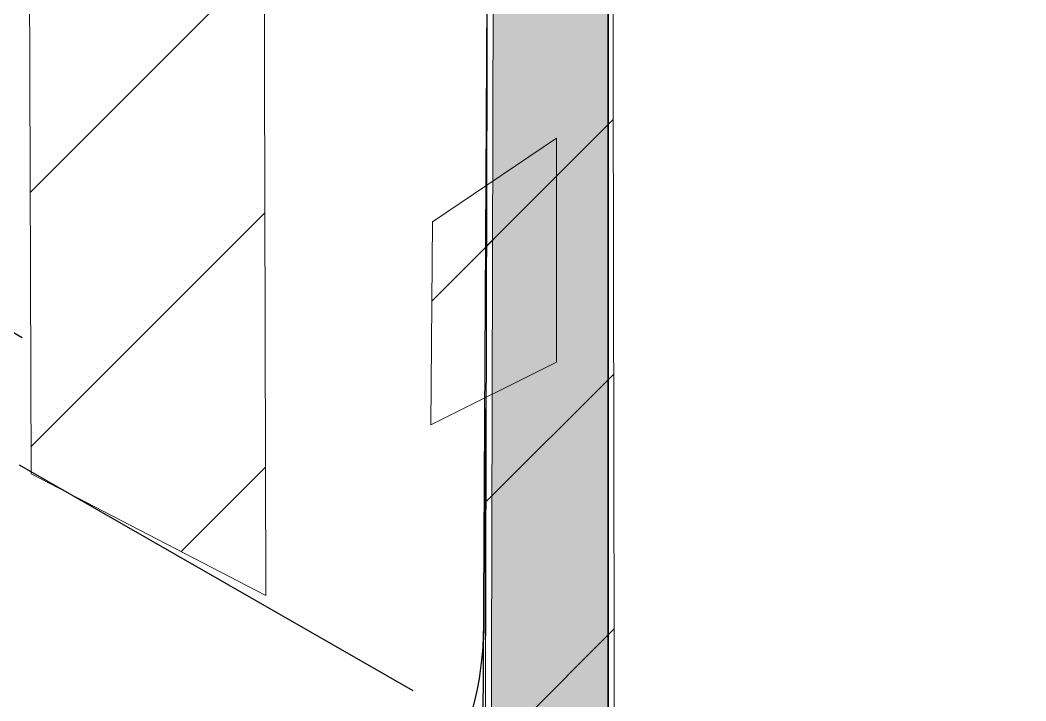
# Model space of a CAD drawing. Extents: x -1392 to 5791, y -3809 to 1722.
# Drawn here: x 5030.5 to 5086.2, y -2025.8 to -1988.1 of the extents above; entities that cross this region are included whole.
import ezdxf

# ---------------------------------------------------------------- set-up
doc = ezdxf.new("R2010")
doc.units = 0
doc.header["$MEASUREMENT"] = 0
for name, color, linetype, lineweight in [('.ATI-HATCH', 7, 'Continuous', 0), ('G-ANNO-TTLB', 7, 'Continuous', 0), ('Layer 12', 7, 'Continuous', 0), ('TYVEK', 7, 'Continuous', 0)]:
    doc.layers.add(name, color=color, linetype=linetype, lineweight=lineweight)
pattern_1 = [(45, (0, 0), (-7.071067, 7.071069), [])]

# ---------------------------------------------------------------- blocks, each defined once
blk = doc.blocks.new('Block_647')
at = {"layer": 'TYVEK', "color": 18, "lineweight": 25, "true_color": 0x000000}
for points in [[(5057.724, -1995.934)], [(5030.116, -2012.753)]]:
    blk.add_lwpolyline(points, dxfattribs=at)

msp = doc.modelspace()

# ---------------------------------------------------------------- hatches: boundary and pattern name
at = {"layer": '.ATI-HATCH', "true_color": 0x808080, "transparency": 33554483}
msp.add_hatch(color=8, dxfattribs=at).paths.add_polyline_path([(5057.061, -1829.539), (5063.053, -1833.114), (5063.03, -2064.339), (5056.49, -2061.28)])
at = {"layer": 'G-ANNO-TTLB', "true_color": 0xff00ff, "transparency": 33554687}
h = msp.add_hatch(color=6, dxfattribs=at)
edge = h.paths.add_edge_path()
edge.add_spline(control_points=[(5472, -3692.604), (5472, -3692.604), (2542.482, -3692.604), (2542.482, -3692.604), (2542.482, -3692.604), (2542.482, -1235.604), (2542.482, -1235.604), (2542.482, -1235.604), (5472, -1235.604), (5472, -1235.604), (5472, -1235.604), (5472, -3692.604), (5472, -3692.604)], knot_values=[0, 0, 0, 0, 1, 1, 1, 2, 2, 2, 3, 3, 3, 4, 4, 4, 4], degree=3, periodic=0)
edge = h.paths.add_edge_path()
edge.add_spline(control_points=[(2551.482, -1244.604), (2551.482, -1244.604), (2551.482, -3683.604), (2551.482, -3683.604), (2551.482, -3683.604), (5463, -3683.604), (5463, -3683.604), (5463, -3683.604), (5463, -1244.604), (5463, -1244.604), (5463, -1244.604), (2551.482, -1244.604), (2551.482, -1244.604)], knot_values=[0, 0, 0, 0, 1, 1, 1, 2, 2, 2, 3, 3, 3, 4, 4, 4, 4], degree=3, periodic=0)
edge.add_line((2551.482, -1244.604), (2551.482, -1244.604))
at = {"layer": 'Layer 12', "true_color": 0x000000, "transparency": 33554687}
h = msp.add_hatch(dxfattribs=at)
h.set_pattern_fill('_U', color=18, scale=10, angle=45, style=2, pattern_type=0)
h.set_pattern_definition(pattern_1)
h.paths.add_polyline_path([(5063.456, -2065.077), (5056.153, -2060.729), (5056.773, -1829.672), (5063.053, -1833.114)])
h = msp.add_hatch(dxfattribs=at)
h.set_pattern_fill('_U', color=18, scale=10, angle=45, style=2, pattern_type=0)
h.set_pattern_definition(pattern_1)
h.paths.add_polyline_path([(5031.06, -2013.228), (5044.074, -2019.97), (5043.696, -1866.883), (5030.558, -1859.012)])
at = {"layer": 'Layer 12', "true_color": 0x000000, "transparency": 33554457}
h = msp.add_hatch(dxfattribs=at)
h.set_pattern_fill('_U', color=18, scale=10, angle=45, style=2, pattern_type=0)
h.set_pattern_definition(pattern_1)
h.paths.add_polyline_path([(5060.194, -1994.626), (5060.194, -2007.036), (5053.213, -2010.514), (5053.313, -1999.264)])

# ---------------------------------------------------------------- linework, layer by layer
at = {"layer": '.ATI-HATCH'}
msp.add_lwpolyline([(5057.061, -1829.539), (5063.053, -1833.114), (5063.03, -2064.339), (5056.49, -2061.28)], close=True, dxfattribs=at)
at = {"layer": 'G-ANNO-TTLB'}
for points in [[(5472, -3692.604), (5472, -3692.604), (2542.482, -3692.604), (2542.482, -3692.604), (2542.482, -3692.604), (2542.482, -1235.604), (2542.482, -1235.604), (2542.482, -1235.604), (5472, -1235.604), (5472, -1235.604), (5472, -1235.604), (5472, -3692.604), (5472, -3692.604)], [(2551.482, -1244.604), (2551.482, -1244.604), (2551.482, -3683.604), (2551.482, -3683.604), (2551.482, -3683.604), (5463, -3683.604), (5463, -3683.604), (5463, -3683.604), (5463, -1244.604), (5463, -1244.604), (5463, -1244.604), (2551.482, -1244.604), (2551.482, -1244.604)]]:
    msp.add_open_spline(points, degree=3, knots=[0, 0, 0, 0, 1, 1, 1, 2, 2, 2, 3, 3, 3, 4, 4, 4, 4], dxfattribs=at)
at = {"layer": 'Layer 12'}
for points in [[(5063.456, -2065.077), (5056.153, -2060.729), (5056.773, -1829.672), (5063.053, -1833.114)], [(5031.06, -2013.228), (5044.074, -2019.97), (5043.696, -1866.883), (5030.558, -1859.012)], [(5060.194, -1994.626), (5060.194, -2007.036), (5053.213, -2010.514), (5053.313, -1999.264)]]:
    msp.add_lwpolyline(points, close=True, dxfattribs=at)
at = {"layer": 'TYVEK', "color": 18, "lineweight": 25, "true_color": 0x000000}
for p, q in [((5055.947, -2060.749), (5057.16, -1829.722)), ((5063.053, -1833.114), (5063.053, -2065.142))]:
    msp.add_line(p, q, dxfattribs=at)
at = {"layer": 'TYVEK', "color": 4, "lineweight": 25, "true_color": 0x00ffff}
for p, q in [((4953.898, -1961.326), (5030.569, -2005.68)), ((5056.226, -2009.633), (5056.226, -2022.438)), ((5030.405, -2012.729), (5052.216, -2025.234))]:
    msp.add_line(p, q, dxfattribs=at)
at = {"layer": 'TYVEK', "color": 33, "lineweight": 25, "true_color": 0xcc9966}
msp.add_lwpolyline([(5062.107, -2009.633)], dxfattribs=at)
at = {"layer": 'TYVEK', "color": 4, "lineweight": 25, "true_color": 0x00ffff}
msp.add_open_spline([(5029.136, -2037.229), (5037.742, -2042.207), (5048.755, -2039.266), (5053.734, -2030.66), (5055.319, -2027.92), (5056.153, -2024.811), (5056.153, -2021.645)], degree=3, knots=[0, 0, 0, 0, 1, 1, 1, 2, 2, 2, 2], dxfattribs=at)

# ---------------------------------------------------------------- block references
at = {"layer": 'TYVEK'}
msp.add_blockref('Block_647', (0, 0), dxfattribs=at)

doc.saveas('drawing.dxf')
